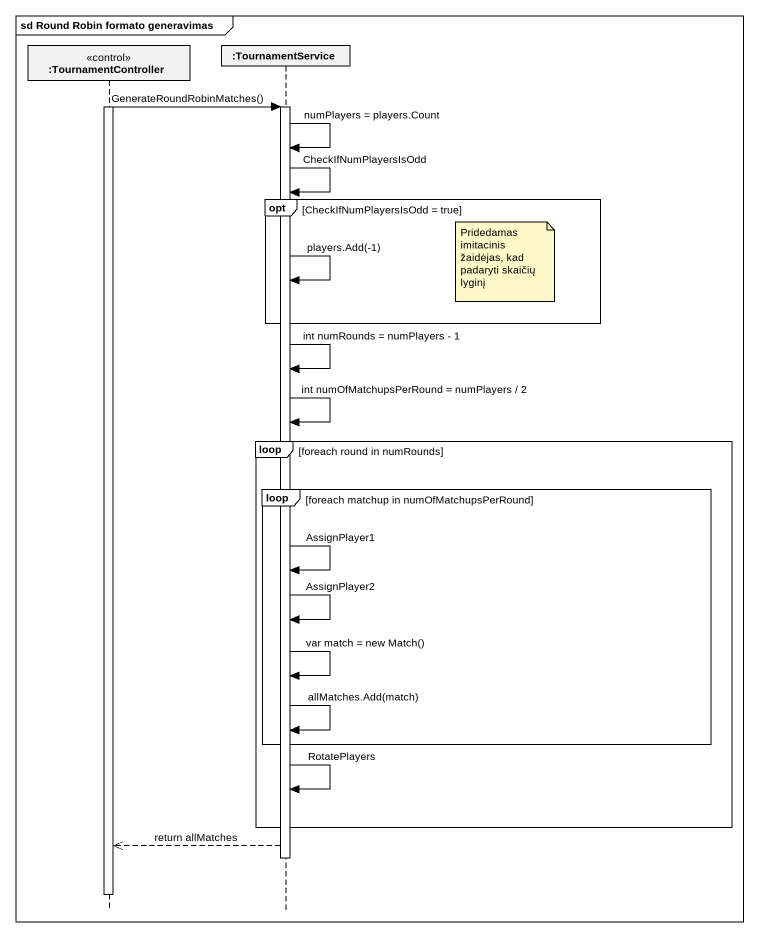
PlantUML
@startuml
mainframe sd Round Robin formato generavimas
hide footbox
participant ":TournamentController" as TournamentController <<control>>
participant ":TournamentService" as TournamentService

activate TournamentController
TournamentController -> TournamentService : GenerateRoundRobinMatches()
activate TournamentService
TournamentService -> TournamentService : numPlayers = players.Count
TournamentService -> TournamentService : CheckIfNumPlayersIsOdd
opt CheckIfNumPlayersIsOdd = true
  note right of TournamentService : Pridedamas imitacinis žaidėjas, kad padaryti skaičių lyginį
  TournamentService -> TournamentService : players.Add(-1)
end
TournamentService -> TournamentService : int numRounds = numPlayers - 1
TournamentService -> TournamentService : int numOfMatchupsPerRound = numPlayers / 2
loop foreach round in numRounds
  loop foreach matchup in numOfMatchupsPerRound
    TournamentService -> TournamentService : AssignPlayer1
    TournamentService -> TournamentService : AssignPlayer2
    TournamentService -> TournamentService : var match = new Match()
    TournamentService -> TournamentService : allMatches.Add(match)
  end
  TournamentService -> TournamentService : RotatePlayers
end
TournamentService -->> TournamentController : return allMatches
deactivate TournamentService
deactivate TournamentController
@enduml
